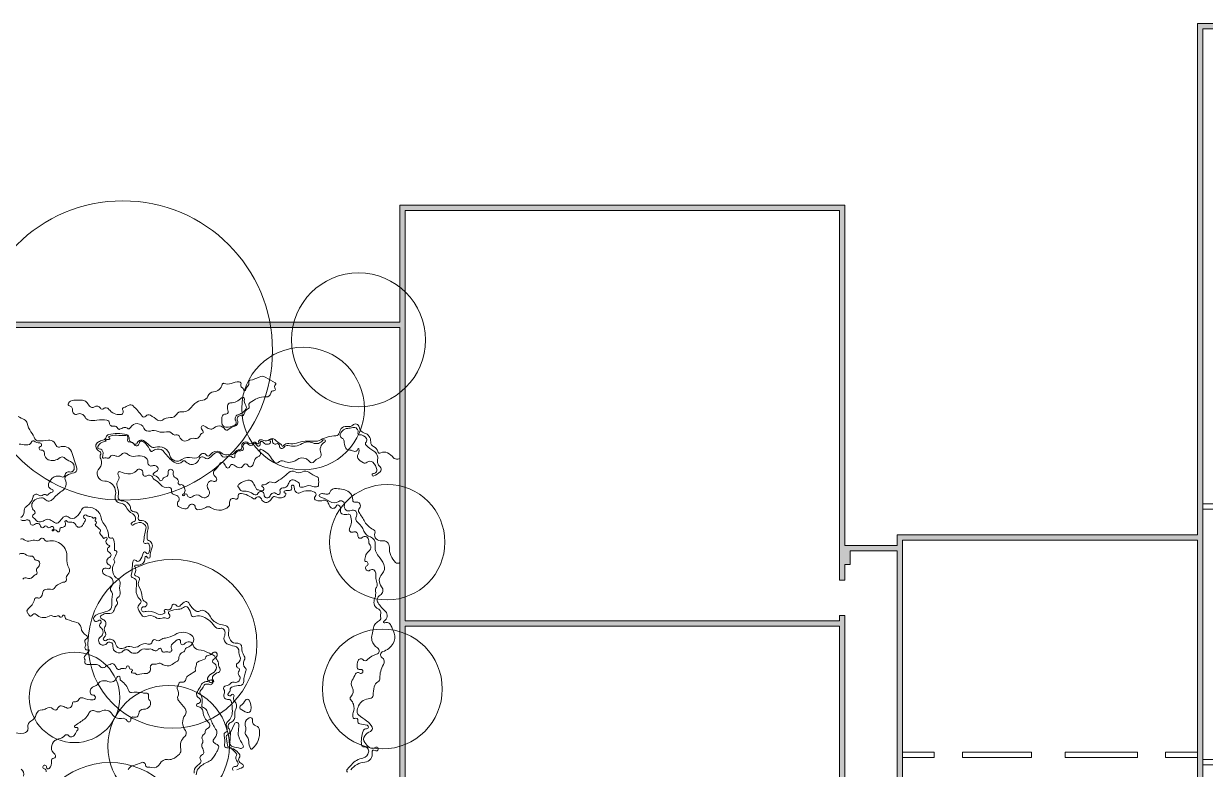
# Model space of a CAD drawing. Header units: millimetres. Extents: x -9917 to 681081, y -8103 to 293101.
# Drawn here: x 27869 to 80939, y 94510 to 127998 of the extents above; entities that cross this region are included whole.
import ezdxf

# ---------------------------------------------------------------- set-up
doc = ezdxf.new("R2010")
doc.units = ezdxf.units.MM
for name, color, linetype in [('archi', 7, 'Continuous'), ('rock', 30, 'Continuous'), ('water', 130, 'Continuous')]:
    doc.layers.add(name, color=color, linetype=linetype)
for name, color, linetype, lineweight in [('archiw', 255, 'Continuous', 0), ('plant', 90, 'Continuous', 0), ('road', 50, 'Continuous', 0)]:
    doc.layers.add(name, color=color, linetype=linetype, lineweight=lineweight)

msp = doc.modelspace()

# ---------------------------------------------------------------- hatches: boundary and pattern name
at = {"layer": 'archiw', "lineweight": 15}
h = msp.add_hatch(color=0, dxfattribs=at)
h.dxf.hatch_style = 1
h.paths.add_polyline_path([(2034, 4766), (1795, 4746), (1880, 3699), (2119, 3718)])
h.paths.add_polyline_path([(2314, 19669), (2074, 19659), (2099, 19109), (2339, 19120)])
h.paths.add_polyline_path([(2266, 20755), (2026, 20745), (2049, 20218), (2289, 20229)])
h.paths.add_polyline_path([(1622, 28506), (1862, 28519), (1811, 29413), (1571, 29399)])
h.paths.add_polyline_path([(1682, 31687), (1443, 31674), (1488, 30867), (1728, 30880)])
h.paths.add_polyline_path([(104122, 127758), (104122, 94953), (102619, 94953), (102619, 94713), (104122, 94713), (104122, 90938), (104362, 90938), (104362, 127758), (104362, 127998), (80583, 127998), (80583, 127758), (80583, 105038), (67095, 105038), (67095, 104566), (64754, 104566), (64754, 119844), (44763, 119844), (44763, 114596), (9495, 114596), (8212, 113274), (5853, 97610), (4160, 93590), (4160, 70024), (959, 66096), (-5863, 66096), (-5863, 42865), (-1639, 42865), (-1639, 37416), (1260, 37416), (1369, 33120), (-2714, 32981), (-1845, 16710), (895, 16710), (1635, 6752), (-2365, 6307), (-1927, -843), (42951, -2155), (43743, -1431), (45440, -1479), (47942, -1548), (47948, -1309), (45686, -1245), (45760, 1407), (45767, 1647), (45812, 3256), (47789, 3201), (47795, 3441), (46586, 3475), (46612, 4388), (46372, 4395), (46346, 3481), (45578, 3503), (45446, -1239), (43653, -1189), (42861, -1912), (2478, -732), (2383, 447), (2143, 428), (2236, -725), (-1701, -610), (-1874, 2219), (808, 2467), (785, 2706), (-1889, 2458), (-2112, 6094), (1653, 6513), (1737, 5466), (1976, 5485), (1891, 6539), (1136, 16710), (2447, 16710), (2428, 17120), (2188, 17110), (2196, 16950), (1118, 16950), (-1617, 16950), (-1834, 20997), (-59, 21057), (161, 17965), (2146, 18053), (2157, 17820), (2396, 17831), (2367, 18495), (2127, 18484), (2135, 18293), (384, 18215), (164, 21305), (-1846, 21237), (-1923, 22670), (1930, 22876), (1943, 22593), (2183, 22604), (2159, 23128), (-1936, 22910), (-2072, 25457), (2021, 25693), (1921, 27463), (1682, 27449), (1768, 25919), (-2084, 25697), (-2461, 32750), (1375, 32880), (1391, 32595), (1630, 32609), (1615, 32888), (1494, 37656), (-1399, 37656), (-1399, 43105), (-5623, 43105), (-5623, 65856), (1073, 65856), (4400, 69938), (4400, 93542), (6086, 97545), (8438, 113162), (9596, 114356), (44763, 114356), (44763, 90288), (43135, 90288), (43135, 90048), (43135, 89171), (43375, 89171), (43375, 90048), (44763, 90048), (44763, 87164), (45003, 87164), (45003, 100934), (64514, 100934), (64514, 87213), (64754, 87213), (64754, 87916), (65867, 87916), (65867, 88156), (64754, 88156), (64754, 101414), (64514, 101414), (64514, 101174), (45003, 101174), (45003, 114356), (45003, 119604), (64514, 119604), (64514, 104326), (64514, 103006), (64754, 103006), (64754, 103712), (64994, 103712), (64994, 104326), (67095, 104326), (67095, 87914), (67575, 87914), (67575, 88154), (67335, 88154), (67335, 104798), (80583, 104798), (80583, 90938), (80823, 90938), (80823, 127758)])
h = msp.add_hatch(color=0, dxfattribs=at)
h.dxf.hatch_style = 1
h.paths.add_polyline_path([(104122, 127758), (104122, 94713), (104122, 90938), (104362, 90938), (104362, 127758), (104362, 127998), (80583, 127998), (80583, 127758), (80583, 90938), (80823, 90938), (80823, 94713), (80823, 127758)])

# ---------------------------------------------------------------- linework, layer by layer
at = {"layer": 'archi', "lineweight": 15}
for points in [[(104362, 127998), (80583, 127998), (80583, 127758), (80583, 105038), (67095, 105038), (67095, 104566), (64754, 104566), (64754, 119844), (44763, 119844), (44763, 114596), (9495, 114596), (8212, 113274), (5853, 97610), (4160, 93590), (4160, 70024), (959, 66096), (-5863, 66096), (-5863, 42865)], [(82472, 106434), (80823, 106434), (80823, 127758), (104122, 127758)], [(64754, 88156), (64754, 101414), (64514, 101414), (64514, 101174), (45003, 101174), (45003, 114356), (45003, 119604), (64514, 119604), (64514, 104326), (64514, 103006), (64754, 103006), (64754, 103712), (64994, 103712), (64994, 104326), (67095, 104326), (67095, 87914)], [(-5623, 43105), (-5623, 65856), (1073, 65856), (4400, 69938), (4400, 93542), (6086, 97545), (8438, 113162), (9596, 114356), (44763, 114356)], [(44763, 114356), (44763, 90288)], [(82327, 94953), (80823, 94953), (80823, 106194), (82472, 106194)], [(67335, 88154), (67335, 95049), (68761, 95049), (68761, 95289), (67335, 95289), (67335, 104326), (67335, 104798), (80583, 104798), (80583, 95289), (79149, 95289), (79149, 95049), (80583, 95049), (80583, 90938)], [(45003, 91989), (45003, 100934), (64514, 100934), (64514, 91989)], [(77885, 95289), (74646, 95289), (74646, 95049), (77885, 95049), (77885, 95289)], [(80823, 90938), (80823, 94713), (82327, 94713)]]:
    msp.add_lwpolyline(points, dxfattribs=at)
msp.add_lwpolyline([(70028, 95049), (70028, 95289), (73124, 95289), (73124, 95049)], close=True, dxfattribs=at)
at = {"layer": 'archiw', "lineweight": 15}
for p, q in [((80823, 106434), (80823, 106194)), ((67335, 95289), (67335, 95049)), ((80583, 95289), (80583, 95049)), ((80823, 94953), (80823, 94713))]:
    msp.add_line(p, q, dxfattribs=at)
at = {"layer": 'plant', "lineweight": 15}
for centre, radius in [((32324, 113321), 6721), ((42911, 113794), 3009), ((40418, 110712), 2754), ((44197, 104713), 2591), ((34550, 100147), 3792), ((43979, 98119), 2691), ((30152, 97742), 2032), ((34379, 95553), 2729), ((31747, 91310), 3506)]:
    msp.add_circle(centre, radius, dxfattribs=at)
at = {"layer": 'road', "lineweight": 15}
for points in [[(30118, 111090, 0.246507), (29878, 110953, 0.532688), (29930, 110832, -0.416282), (30067, 110632, 0.602799), (30278, 110463, -0.418899), (30631, 110321, 0.270429), (30805, 110189, 0.059956), (31163, 110189, -0.059956), (31606, 110189, -0.368955), (31727, 110058, 0.479996), (31911, 109921, -0.394617), (32106, 109815, 0.436398), (32176, 109784, -0.021147), (32371, 109857, -0.255134), (32530, 109827, 0.477524), (32672, 109857, -0.63441), (33264, 109837, 0.386116), (33561, 109701, -0.176749), (33909, 109688, 0.165297), (34281, 109664, -0.30012), (34553, 109575, 0.315758), (34709, 109528, -0.423748), (34875, 109442, 0.532876), (35290, 109313, -0.233634), (35560, 109373, 0.363732), (35776, 109480, -0.180356), (35903, 109609, 0.503011), (35923, 109709, -0.03929), (35856, 109796, -0.852582), (35999, 109926, 0.076939), (36219, 109799, 0.299365), (36419, 109843, -0.288808), (36742, 109919, -0.1685), (36903, 109793, 0.446901), (37056, 109769, -0.106044), (37349, 109919, 0.462553), (37472, 110179, -0.617208), (37645, 110392, 0.427123), (37778, 110481, -0.250117), (37944, 110693, 0.407291), (37994, 110818, -0.348846), (38040, 110980, -0.045235), (38363, 111169, -0.132817), (38756, 111239, 0.391863), (38972, 111406, -0.39395), (39112, 111513, 0.617859), (39166, 111600, -0.322004), (39180, 111793, 0.492535), (39163, 111871, -0.042443), (38753, 112107, 0.28054), (38441, 112126, -0.074393), (38042, 111986, 0.428184), (37980, 111891, -0.27031), (37923, 111700, 0.139347), (37830, 111545, -0.764129), (37755, 111545, 0.192848), (37670, 111658, -0.378649), (37626, 111800, 0.537118), (37556, 111910, 0.097607), (37189, 111845, -0.18714), (36865, 111845, 0.46411), (36790, 111804, -0.336047), (36401, 111463, 0.303021), (36142, 111262, -0.305444), (35921, 111092, 0.174174), (35565, 110939, 0.032802), (35362, 110723, -0.260856), (34951, 110562, 0.302352), (34746, 110463, -0.274853), (34458, 110305, 0.168212), (34101, 110196, -0.326327), (33888, 110196, 0.019175), (33562, 110415, 0.392633), (33352, 110374, -0.509467), (33191, 110374, 0.04752), (32783, 110836, 0.337601), (32580, 110857, -0.06374), (32373, 110764, 0.49688), (32325, 110633, -0.567929), (32228, 110440, -0.253886), (31701, 110677, 0.428753), (31452, 110705, -0.466292), (31315, 110729, 0.435038), (31047, 110790, -0.396751), (30832, 110825, 0.01882), (30680, 111008, 0.194972), (30517, 111088, 0.032462), (30118, 111090, -56.585339)], [(27736, 104843, -0.299831), (27899, 104824, 0.263693), (28172, 104774, -0.150628), (28429, 104783, 0.305338), (28597, 104840, -0.542725), (28812, 104825, 0.334817), (28966, 104756, -0.508415), (29811, 104021, 0.145235), (29910, 103535, -0.356184), (29857, 103261, 0.29552), (29793, 103056, -0.455159), (29706, 102924, 0.216015), (29247, 102637, -0.280404), (29144, 102589, 0.054404), (28845, 102589, 0.366935), (28729, 102465, -0.18358), (28625, 102232, -0.304923), (28512, 102210, 0.447317), (28356, 102135, -0.161189), (28071, 101721, 0.416244), (28045, 101531, -0.011584), (28129, 101418, 0.58676), (28250, 101430, -0.524322), (28425, 101464, 0.337168), (29009, 101394, -0.271374), (29188, 101394, 0.28192), (29354, 101397, -0.391688), (29481, 101374, 0.621533), (29618, 101400, -0.946856), (29727, 101376, 0.381736), (29818, 101235, -0.008461), (30256, 101104, -0.290659), (30447, 100876, 0.239473), (30692, 100519, -0.594138), (30692, 100378, 0.419557), (30638, 100187, -0.264314), (30638, 100025, 0.600254), (30740, 99864, 0.066014), (30780, 99872, -0.794072), (30809, 99826, 0.050086), (30610, 99578, 0.295691), (30610, 99477, -0.226767), (30625, 99366, 0.5091), (30726, 99225, 0.002087), (31074, 99225, -0.204637), (31310, 99126, 0.424698), (31552, 99126, -0.1472), (31688, 99202, 0.067023), (31807, 99246, -0.382771), (31956, 99209, -0.039074), (32042, 99058, 0.455026), (32202, 99012, -0.236971), (32390, 99033, 0.506412), (32488, 99098, -0.950716), (32613, 99098, 0.410284), (32713, 99006, -0.830736), (32732, 98922, 0.6587), (32732, 98847, 0.132504), (32863, 98829, -0.334486), (32903, 98806, 0.368832), (32991, 98761, -0.051952), (33379, 98816, 0.477664), (33562, 99059, -0.518924), (33715, 99238, 0.123873), (33919, 99269, -0.270302), (34063, 99250, 0.206601), (34407, 99161, 0.142647), (34546, 99226, -0.089767), (34748, 99349, 0.302614), (34837, 99473, -0.154385), (34916, 99698, -0.171219), (35018, 99766, 0.339867), (35120, 99895, -0.348036), (35183, 99973, 0.269684), (35500, 100266, 0.313831), (35415, 100532, 0.318252), (34659, 100559, -0.120316), (34237, 100409, 0.143146), (34019, 100321, -0.348119), (33794, 100321, 0.59008), (33648, 100259, -0.482672), (33454, 100137, 0.26226), (33072, 100069, -0.263348), (32725, 100008, 0.228163), (32412, 99974, -0.520493), (31997, 100150, 0.554309), (31577, 100304, -1.026781), (31481, 100434, 0.423373), (31522, 100687, -0.33145), (31522, 100915, 0.486003), (31433, 101243, -0.064366), (31334, 101301, -0.490684), (31334, 101407, -0.111065), (31546, 101506, -0.108429), (31676, 101506, 0.330496), (31911, 101612, 0.063068), (31983, 101790, -0.166639), (32044, 101882, 0.417805), (32065, 102043, -0.45535), (32099, 102221, 0.337605), (32201, 102467, -0.129541), (32201, 102841, 0.342396), (32108, 103060, -0.436009), (31938, 103757, 0.299906), (31938, 103895, -0.267147), (31933, 103973, 0.016951), (32052, 104234, 0.498057), (31993, 104335, -0.418857), (31945, 104397, 0.112458), (31903, 104854, 0.436197), (31812, 104895, -0.524173), (31684, 104979, 0.171256), (31466, 105541, -0.145045), (31350, 105802, 0.254467), (31049, 106214, 0.123675), (30657, 106291, 0.283726), (30468, 106161, -0.111262), (30234, 105845, -0.372478), (29864, 105845, 0.407895), (29651, 105832, 0.010794), (29472, 105626, -0.38639), (29252, 105594, 0.017019), (29063, 105713, 0.270078), (28847, 105713, -0.075164), (28626, 105626, -0.346058), (28396, 105734, 0.195148), (28316, 105804, -0.711301), (28316, 105948, 0.598891), (28344, 106128, -0.422655), (28295, 106532, -0.238183), (28673, 106704, -0.194495), (28842, 106627, 0.452569), (29177, 106640, -0.081902), (29590, 107007, 0.382198), (29739, 107528, -0.424287), (29806, 107711, -0.035458), (30138, 107831, 0.417913), (30254, 108043, 0.012449), (30013, 108787, 0.232162), (29811, 108984, 0.161356), (29479, 108984, -0.390466), (29331, 109052, 0.090732), (29235, 109196, 0.234585), (28980, 109288, -0.030185), (28524, 109264, -0.286824), (28379, 109355, 0.041628), (28199, 109663, -0.103438), (28031, 110052, 0.238651), (27896, 110222, -0.007694), (27623, 110353, 0.268635)], [(37277, 94454, -0.645674), (37369, 94639, 0.671046), (37467, 94852, -0.32315), (37430, 95140, 0.265169), (37428, 95213, 0.24412), (36995, 95479, -0.448799), (36887, 95620, 0.111218), (36874, 96033, -0.367541), (36944, 96178, 0.324185), (37010, 96291, 0.041869), (36977, 96469, -0.286277), (37033, 96656, 0.214398), (37244, 97119, 0.058812), (37193, 97573, 0.405991), (37075, 97648, -0.613848), (36875, 97901, 0.248569), (36864, 98090, -0.557866), (36954, 98267, 0.195314), (37181, 98381, -0.290708), (37318, 98422, 0.408362), (37586, 98567, 0.280639), (37548, 98715, -0.419923), (37548, 98933, 0.584186), (37515, 99055, -0.677174), (37485, 99285, 0.396067), (37581, 99586, -0.125487), (37539, 99795, 0.382235), (37342, 100040, -0.077275), (37002, 100151, -0.379715), (36882, 100457, 0.121136), (36909, 100699, 0.446385), (36699, 100843, -0.315515), (36438, 100945, 0.172428), (35836, 101395, 0.198119), (35538, 101368, -0.521664), (35394, 101443, 0.132866), (35261, 101765, 0.433857), (35042, 101786, -0.171161), (34822, 101697, 0.07127), (34426, 101621, 0.593563), (34402, 101479, -0.591237), (34372, 101298, -0.170436), (34266, 101298, 0.170436), (34084, 101298, -0.245108), (33786, 101341, 0.2759), (33361, 101377, -0.37663), (33173, 101429, -0.047453), (33015, 101726, -0.363459), (33079, 101929, 0.492712), (33097, 102142, -0.227861), (32924, 102572, 0.00326), (32943, 102893, 0.362), (32782, 103109, -0.410132), (32704, 103234, 0.054992), (32752, 103664, -0.087723), (32788, 103868, -0.58412), (32916, 103889, 0.479795), (33082, 103889, 0.124791), (33230, 104213, -0.72955), (33375, 104232, 0.633818), (33494, 104232, 0.202228), (33509, 104597, 0.442592), (33356, 104659, -0.589165), (33259, 104726, -0.035274), (33363, 105312, 0.259386), (33314, 105496, 0.304033), (32958, 105573, 0.042619), (32774, 105481, -0.787058), (32704, 105552, -0.204287), (32832, 105644, 0.304638), (32897, 105711, 0.312778), (32772, 105979, -0.14004), (32453, 106313, 0.262143), (32217, 106465, -0.463895), (31987, 106773, 0.113974), (31987, 107071, 0.34743), (31510, 107453, -0.670177), (31273, 108042, 0.338914), (31332, 108452, -0.260593), (31332, 108665, 0.449455), (31293, 108779, -0.279255), (31115, 109020, -0.311746), (31225, 109213, -0.044402), (31433, 109293, 0.260701), (31578, 109437, -0.260701), (31682, 109541, -0.138371), (32492, 109541, -0.38747), (32607, 109358, 0.359504), (32681, 109223, -0.09126), (32825, 109134, 0.524602), (32975, 109169, -0.507784), (33298, 109253, -0.007736), (33581, 109015, 0.267332), (33785, 108975, -0.445014), (34440, 108611, 0.547681), (34980, 108418, -0.252302), (35443, 108495, 0.343141), (35804, 108619, -0.541735), (36081, 108619, 0.541735), (36233, 108619, -0.10433), (36354, 108740, -0.348633), (36782, 108700, 0.251471), (36999, 108640, -0.110831), (37140, 108640, 0.326716), (37337, 108725, -0.271535), (37579, 108861, 0.511212), (37669, 108982, -0.741626), (37952, 109174, 0.360659), (38181, 109176, -0.480121), (38338, 109146, 0.935574), (38429, 109186, -0.530675), (38520, 109313, -0.111809), (38640, 109282, 0.320674), (38909, 109322, -0.403209), (39147, 109322, 0.062345), (39423, 109116, -0.249848), (39447, 109078, 0.684107), (39544, 109048, -0.279796), (39782, 109137, 0.127415), (40122, 109159, -0.105797), (40915, 109245, 0.152249), (41215, 109306, -0.115006), (41886, 109493, 0.359417), (42049, 109640, -0.434334), (42433, 109905, 0.263532), (42648, 109971, -0.619904), (42934, 109885, 0.287235), (43174, 109614, -0.348535), (43456, 109215, 0.321272), (43588, 109006, -0.249922), (43772, 108786, 0.500965), (43916, 108720, -0.252382), (44212, 108720, -0.097376), (44473, 108505, 0.168819), (44565, 108449, 0.157829), (44771, 108470, 3.636825)], [(27830, 103058, -0.356821), (28028, 103095, 0.353069), (28264, 103138, -0.098244), (28431, 103268, 0.442751), (28463, 103382, -0.395627), (28500, 103572, 0.239428), (28593, 103752, 0.412341), (28450, 103898, -0.349203), (28349, 103980, 0.356485), (28217, 104085, -0.153486), (27939, 104168, 0.306767), (27665, 104168, -0.140777)], [(35623, 94271, -0.187659), (35709, 94531, -0.132349), (36155, 94847, 0.141952), (36341, 94984, 0.040485), (36548, 95306, 0.02833), (36627, 95477, 0.337206), (36594, 95596, 0.051119), (36453, 95681, -0.489131), (36412, 95869, 0.108462), (36547, 96132, 0.212709), (36525, 96270, -0.041283), (36291, 96703, -0.000894), (36096, 97150, 0.230558), (35941, 97283, -0.405075), (35866, 97407, 0.112358), (35866, 97752, 0.092236), (35803, 97898, -0.370623), (35822, 98062, 0.115583), (35959, 98262, -0.302649), (36073, 98343, -0.098116), (36221, 98318, 0.380656), (36338, 98363, -0.078776), (36385, 98427, 0.4193), (36385, 98521, -0.383655), (36374, 98703, -0.155938), (36615, 98865, 0.536822), (36677, 99062, -0.173177), (36621, 99222, 0.184917), (36539, 99438, -0.365387), (36536, 99573, 0.379569), (36527, 99744, 0.380528), (36378, 99755, 7.802189)], [(36378, 99755, -0.141124), (36096, 99602, 0.391857), (36033, 99511, -0.370965), (35997, 99456, 0.04582), (35682, 99330, 0.246817), (35635, 99264, -0.061831), (35584, 99067, 0.191305), (35584, 98969, -0.375573), (35563, 98909, 0.032376), (35235, 98695, 0.201441), (35156, 98561, -0.470623), (34946, 98431, 0.393349), (34860, 98391, -0.024893), (34780, 98226, 0.252397), (34780, 98099, -0.225006), (34797, 97777, 0.289247), (34827, 97605, -0.027923), (35119, 97244, -0.32241), (35119, 96951, 0.332969), (35132, 96253, -0.398164), (35107, 95991, 0.278974), (34924, 95418, -0.249119), (34867, 95199, -0.107828), (34550, 94976, -0.138237), (34323, 94948, 0.330393), (33994, 94773, -0.355901), (33609, 94591, 0.084562), (33464, 94602, -0.416967), (33342, 94703, 0.543797), (33141, 94810, -0.076045), (32813, 94688, 0.218912), (32558, 94500, 0.383959)], [(28886, 94404, 0.441313), (28802, 94533, -2.320261), (28897, 94605, 0.708819), (29018, 94548, 0.243882), (29119, 94873, -0.435312), (29220, 95007, 0.677283), (29270, 95186, -0.237704), (29119, 95500, -0.229503), (29271, 95801, -0.122091), (29442, 95875, 0.17403), (29713, 96026, -0.45527), (29886, 96026, 0.554773), (30167, 96071, -0.082377), (30301, 96284, 0.803572), (30228, 96385, -0.92061), (30177, 96480, 0.012158), (30599, 96767, 0.147598), (30792, 97018, -0.461585), (31091, 97125, 0.266502), (31356, 97125, -0.416843), (31846, 96990, 0.327792), (32268, 96799, -0.323702), (32521, 96686, 0.857941), (32679, 96748, -0.597307), (32809, 96861, 0.499385), (33040, 97007, -0.39136), (33259, 97210, 0.236448), (33530, 97345, 0.333091), (33530, 97598, -0.21398), (33479, 97823, 0.537179), (33366, 97936, -0.115677), (33222, 97940, 0.106078), (32709, 97965, -0.371634), (32592, 98037, 0.16973), (32257, 98481, -0.289979), (32200, 98608, 0.932386), (32055, 98640, -0.457335), (31658, 98459, 0.343031), (31204, 98353, -0.148393), (31016, 98226, 0.489296), (30889, 97886, 0.295265), (30976, 97844, -1.048944), (30993, 97638, -0.104497), (30531, 97719, 0.392799), (30350, 97650, -0.330246), (30138, 97541, 0.486977), (30057, 97466, -0.591882), (29774, 97281, 0.075438), (29560, 97356, 0.377809), (29410, 97266, -0.56833), (29192, 97216, 0.377775), (28882, 97243, -0.170803), (28695, 97185, 0.360522), (28437, 96988, -0.222374), (28194, 96677, 0.342177), (28064, 96404, -0.441932), (27873, 96134, -0.116576), (27347, 96191, 0.321439)], [(27763, 94526, -0.282341), (27862, 94201, 0.188612)]]:
    msp.add_lwpolyline(points, format="xyb", dxfattribs=at)
at = {"layer": 'rock', "lineweight": 15}
for points in [[(36777, 110330), (36771, 110071, 0.41395), (36954, 109879, 0.106656), (37321, 109950, 0.459676), (37392, 110173, -0.487209), (37485, 110426, 0.057043), (37671, 110511, 0.114926), (37852, 110686, 0.294484), (37852, 110846, -0.167296), (37781, 111133, 0.70389), (37655, 111192, -0.18502), (37157, 110966, 0.379023), (37021, 110830, 0.084186), (37048, 110577, -0.542391), (36953, 110468, 0.426099), (36777, 110330, 0.930761)], [(42079, 109490, -0.368738), (42424, 109820, 0.057659), (42646, 109859, -0.606726), (42882, 109615, 0.528025), (42943, 109535, -0.271798), (43262, 109368, -0.344971), (43245, 109210, 0.40483), (43245, 109071, 0.072425), (43598, 108800, -0.175282), (43748, 108625, -0.078105), (43770, 108523, -0.068032), (43762, 108431, 0.109967), (43762, 108292, 0.130847), (43838, 108145, -0.042232), (43909, 108052, -0.370262), (43885, 107877, -0.062295), (43603, 107685, -1.272193), (43577, 107797, 0.463895), (43729, 107975, 0.165027), (43554, 108301, 0.395204), (43291, 108301, -0.305002), (43125, 108274, -0.143863), (42880, 108489, -0.291804), (42880, 108636, 0.190801), (42929, 108890, 0.829124), (42875, 108890, -0.490122), (42692, 108797, 0.090385), (42455, 108859, -0.30962), (42317, 108971, -0.051854), (42263, 109252, 0.257258), (42183, 109373, -0.20534), (42080, 109498, -1.933125)], [(31503, 109237, 0.248798), (31202, 109009, 0.529504), (31266, 108903, -0.374269), (31435, 108738, -0.107813), (31410, 108547, 0.63618), (31473, 108484, -0.175857), (31617, 108484, 0.39959), (31753, 108543, -0.413038), (31918, 108611, 0.045852), (32054, 108568, 0.29016), (32249, 108640, -0.441724), (32541, 108666, 0.24962), (32897, 108573, -0.154994), (33295, 108543, -0.329215), (33452, 108289, 0.571243), (33655, 108145, -0.444693), (33905, 108035, -0.364954), (33854, 107908, 0.062156), (33710, 107806, 0.6169), (33740, 107701, -0.25843), (33977, 107502, 0.686846), (34087, 107502, -0.246561), (34261, 107654, 0.436138), (34359, 107828, -1.371818), (34587, 107828, 0.412328), (34706, 107595, -0.401855), (34812, 107396, 0.613649), (34922, 107294, -0.368966), (35049, 107248, -0.040002), (35100, 107137, -0.178209), (35100, 106943, -0.219966), (35032, 106875, 1.718668), (35087, 106828, -0.830179), (35214, 106828, 0.592643), (35435, 106756, -0.385721), (35825, 106763, 0.505982), (36192, 106845, 0.26556), (36168, 107075, -0.321896), (36168, 107401, -0.377941), (36375, 107449, 0.992991), (36484, 107646, -0.493768), (36443, 107931, 0.062349), (36681, 108243, -0.378134), (36803, 108284, -0.23958), (36946, 108114, 0.79395), (37129, 108114, -0.566793), (37319, 108175, 0.10117), (37510, 108067, 0.377446), (37747, 108169, -0.631461), (37931, 108169, 0.631461), (38155, 108169, 0.034892), (38230, 108359, -0.217508), (38413, 108562, 0.47263), (38481, 108800, -0.759909), (38549, 108881, -0.154241), (39004, 108474, 0.063406), (39147, 108291, 0.419064), (39300, 108292, -0.31675), (39564, 108344, 0.281874), (40132, 108416, -0.308415), (40568, 108450, -0.106875), (40702, 108329, 0.511737), (40914, 108329, -0.158085), (41120, 108480, 0.4443), (41222, 108712, -0.391686), (41387, 109198, 1.251777), (41308, 109288, -0.354051), (40861, 109168, 0.245075), (40384, 109138, -0.208974), (39735, 109052, 0.360069), (39568, 108979, -0.813925), (39361, 109034, 0.565085), (39224, 109129, -0.617878), (39044, 109275, 1.708202), (38945, 109245, -0.426805), (38945, 109163, -0.477387), (38626, 109204, 0.900682), (38486, 109137, -1.05666), (38328, 109089, 0.659689), (38171, 109116, -0.512089), (37968, 109106, 0.903521), (37735, 108957, -0.622155), (37631, 108817, 0.494454), (37355, 108568, -0.666657), (37254, 108516, 0.307353), (36960, 108546, -0.453733), (36744, 108627, 0.525045), (36445, 108701, 0.00579), (36215, 108493, -0.391688), (36009, 108493, 0.209806), (35868, 108541, 0.313292), (35746, 108441, -0.435566), (35319, 108222, -0.113406), (35135, 108341, 0.422692), (35010, 108341, -0.374217), (34623, 108309, -0.080802), (34182, 108758, 0.289138), (33867, 108888, 0.118945), (33647, 108793, -0.469096), (33566, 108812, 0.064674), (33353, 109130, 0.130348), (33178, 109248, 0.50161), (33068, 109174, -0.239006), (33002, 109056, -0.404292), (32855, 109083, 0.236198), (32600, 109217, -0.491272), (32531, 109311, 0.086109), (32544, 109433, 0.410612), (32459, 109508, -0.035436), (32043, 109514, 0.127201), (31717, 109460, 0.649375), (31717, 109395, -0.997412), (31684, 109321, 0.274782), (31559, 109306, 0.567114), (31565, 109261, -0.890184), (31558, 109241, 0.120069), (31503, 109237, 4.177399)], [(27740, 105818, 0.313997), (27886, 106072, -0.258137), (27994, 106315, 0.052916), (28167, 106477, 0.137422), (28291, 106742, -0.570135), (28529, 106834, 0.346935), (28751, 106834, -0.346935), (28875, 106834, 0.429599), (28968, 106847, -0.209107), (29147, 106956, 0.852942), (29151, 107078, -0.498746), (29005, 107373, -0.029806), (29085, 107510, -0.271378), (29439, 107683, -0.095493), (29581, 107645, 0.514864), (29728, 107724, -0.444364), (29932, 107867, 0.421947), (30143, 108003, 0.343822), (29980, 108328, -0.053174), (29687, 108509, 0.341539), (29517, 108509, -0.113531), (29251, 108386, -0.160352), (28978, 108417, -0.312224), (28804, 108710, 0.477341), (28654, 108850, -0.929297), (28620, 109006, 0.848956), (28599, 109170, -0.140495), (28330, 109258, 0.489328), (28238, 109229, -0.364407), (27978, 109078, 0.033122), (27663, 109112, -0.556824)], [(37512, 107183), (37599, 107063, 0.267303), (37733, 107003, -0.200708), (38213, 106856, 0.511749), (38393, 106903, -0.855575), (38667, 106842, 0.893346), (38934, 106796, -0.562449), (39234, 106876, 0.818421), (39388, 106983, -0.567776), (39508, 107149, 0.306942), (39735, 107276, 0.000974), (39815, 107436, -0.448218), (40035, 107496, 0.047257), (40175, 107423, -0.370809), (40259, 107260, 0.499577), (40328, 107176, 0.092683), (40509, 107219, -0.210408), (40860, 107219, 0.210408), (41076, 107219, 0.288358), (41117, 107279, 0.016532), (41117, 107554, 0.31221), (41047, 107649, -0.087358), (40676, 107852, 0.308834), (40400, 107873, -0.267288), (40064, 107873, 0.326777), (39781, 107842, -0.048519), (39175, 107387, -0.280565), (39066, 107387, 0.359724), (38806, 107350, -0.278034), (38622, 107294, 0.972453), (38596, 107202, -0.610781), (38625, 107032, -0.25003), (38534, 107018, 0.019668), (38370, 107068, -0.218727), (38309, 107118, 0.01102), (38178, 107376, 0.323811), (37933, 107494, 0.108945), (37578, 107347, 0.147623), (37489, 107233, 0.433635), (37512, 107183, 0.099265)], [(42567, 94488, -0.221321), (43193, 94836, 0.462399), (43518, 95279, -0.722675), (43650, 95361, 2.145287), (43650, 95494, -0.364128), (43395, 95494, -0.050824), (43186, 95710, -0.347709), (43186, 96021, -0.12793), (43446, 96218, 0.431924), (43516, 96402, 0.124069), (43281, 96681, -0.006621), (42913, 96954, -0.249971), (42843, 97107, -0.101559), (42913, 97367, -0.276773), (43422, 97690, 0.407034), (43561, 97834, -0.067485), (43613, 98220, -0.190119), (43780, 98443, 0.265663), (43867, 98603, -0.141465), (44031, 99213, 0.394376), (43962, 99539, -0.62159), (44002, 99799, 0.180911), (44462, 100158, 0.229343), (44508, 100626, 0.01406), (44367, 100978, 0.414378), (44091, 101087, -0.977013), (44053, 101170, 0.526183), (44117, 101606, -0.054798), (43790, 101984, -0.446613), (43874, 102329, 0.479993), (43944, 102714, -0.392361), (43964, 103285, 0.303428), (44046, 103706, 0.08023), (43810, 104085, -0.218563), (43656, 104609, 0.371369), (43440, 104947, -0.231743), (43153, 105214, 0.132474), (42876, 105593, -0.361335), (42816, 105885, 0.730767), (42574, 106134, -0.630543), (42276, 106368, 0.682897), (42018, 106542, -0.313195), (41618, 106542, 0.087081), (41183, 106743, -0.613086), (41159, 106856, -0.212232), (41291, 106892, 0.021941), (41497, 106869, 0.334114), (41622, 106950, -0.359696), (41921, 107126, -0.000749), (42222, 107078, -0.125964), (42484, 106963, -0.241329), (42650, 106606, 0.518675), (42780, 106507, -0.767678), (42949, 106242, 0.346713), (42934, 106047, -0.018868), (43193, 105628, 0.159234), (43567, 105287, -0.377778), (43645, 105115, 0.571937), (43957, 104774, -0.493135), (44294, 104486, 0.224087), (44574, 103804, 0.388303), (44763, 103804), (44763, 93526)], [(35532, 94334, -0.280285), (35658, 94664, 0.04527), (35811, 94806, 0.382679), (35811, 94960, -0.382679), (35811, 95103, -0.093932), (35901, 95171, 0.321868), (35960, 95282, 0.083827), (35891, 95499, -0.24181), (35891, 95668, 0.24181), (35891, 95880, -0.388405), (35938, 96054, 0.243047), (36028, 96208, -0.293345), (36124, 96340, 0.566863), (36169, 96614, -0.202781), (35931, 97086, 0.369294), (35686, 97335, -0.915399), (35686, 97463, 0.742199), (35739, 97718, -0.4436), (35670, 98005, 0.033311), (35830, 98276, -0.177121), (36011, 98446, -0.286666), (36250, 98409, 2.185564), (36250, 98510, -0.799393), (36128, 98600, -0.182043), (36356, 98834, 0.27547), (36528, 99087, 0.320695), (36411, 99273, -0.67111), (36411, 99454, 0.67111), (36411, 99625, -0.031935), (36214, 99721, 0.102615), (35718, 99881, -0.311906), (35483, 100083, 0.639692), (35099, 100152, -0.82107), (34918, 100232, 0.710117), (34764, 100328, 0.012179), (34550, 100147, 0.345085), (34513, 99939, -0.645219), (34385, 99774, 0.117722), (34198, 99774, -0.47316), (34065, 99875, 0.744476), (33921, 99913, -0.448127), (33692, 99870, 0.220583), (33505, 99913, -0.105212), (33345, 99913, 0.268441), (33093, 99830, -0.4462), (32604, 99830, 0.4462), (32346, 99830, -0.73888), (31882, 100045, 0.76418), (31599, 100165, -1.160844), (31324, 100457, 0.523116), (31324, 100886, -0.523116), (31324, 101067, 1.10771), (31221, 101187, -0.858281), (31023, 101324, -0.213752), (31229, 101496, 0.005189), (31641, 101616, 0.342128), (31830, 101882, -0.020887), (31830, 102097, -0.025084), (31854, 102353, 0.228844), (31805, 102509, -0.398135), (31805, 102706, 0.575113), (31662, 103191, -0.111686), (31456, 103294, -0.953182), (31628, 103527, 1.11113), (31714, 103690, -0.677703), (31714, 104017, 0.677703), (31714, 104258, -0.677703), (31714, 104499, 0.677703), (31714, 104568, -0.086087), (31602, 104637, -0.451203), (31602, 104835, 1.190276), (31516, 104904, -0.592458), (31438, 104904, 0.075306), (31300, 105084, -0.423821), (31300, 105179, 0.423821), (31300, 105282, 0.027665), (31171, 105394, 0.012435), (31109, 105440, -0.521953), (31109, 105532, 0.521953), (31109, 105644, -0.479916), (31102, 105747, 1.04359), (31042, 105807, -0.439639), (30982, 105807, 0.242411), (30818, 105867, 16.255044), (30818, 105867, -0.142867), (30697, 105920, 1.107783), (30602, 105778, -0.428876), (30633, 105670, 0.00124), (30511, 105464, -0.62573), (30211, 105488, 0.387179), (29964, 105609, -0.314425), (29816, 105660, 0.946999), (29728, 105603, -0.572929), (29600, 105377, 0.4551), (29488, 105245, -0.850585), (29373, 105208, 0.537501), (29191, 105228, -1.307212), (29168, 105262, 1.292833), (29080, 105390, -0.455258), (28935, 105390, -0.05996), (28922, 105409, 0.608978), (28800, 105409, -0.701136), (28634, 105431, 0.586387), (28364, 105512, -0.684775), (28156, 105607, 0.570195), (28005, 105710, -0.223914), (27740, 105710, -0.634101)], [(37594, 97234, 0.096274), (37905, 97067, 0.449253), (38073, 97168, 0.183016), (37991, 97619, 0.565646), (37836, 97619, -0.093144), (37618, 97374, 0.392172), (37594, 97234, 0.508615)], [(37135, 95667), (37166, 96172), (37332, 96553, -0.84015), (37535, 96504, -0.008448), (37506, 96146, 0.114476), (37528, 95980, 0.064902), (37720, 95617, -0.691998), (37608, 95451, 0.005809), (37248, 95532, -0.344968), (37135, 95667, -0.046376), (37139, 95724, -0.046376)], [(38137, 95435, 0.236974), (38463, 96260, 0.302769), (38304, 96458, -0.375185), (38152, 96706, 0.592519), (38001, 96826, 0.258126), (37815, 96590, 0.123552), (37828, 96439, -0.166464), (37828, 96225, 0.271348), (37865, 96039, -0.177625), (37978, 95756, 0.106548), (38052, 95454, 0.480638), (38137, 95435, -0.270114)]]:
    msp.add_lwpolyline(points, format="xyb", dxfattribs=at)
at = {"layer": 'water', "lineweight": 15}
for points in [[(42409, 94389, -0.418862), (42408, 94526, 0.014836), (42591, 94721, -0.1636), (43108, 95019, 0.308517), (43364, 95281, 0.492281), (43145, 95521, -0.404591), (43044, 95603, -0.113577), (43113, 96232, -0.343052), (43269, 96333, 0.951645), (43290, 96488, -0.008298), (42964, 96555, -0.433169), (42885, 96689, 0.702363), (42738, 96796, -0.515715), (42668, 96822, -0.145666), (42675, 97062, 0.153519), (42680, 97431, 0.127221), (42559, 97630, -0.421643), (42559, 97761, 0.336759), (42624, 98195, -0.256019), (42624, 98513, 0.007799), (42772, 98794, -0.470042), (42963, 98837, 1.672781), (42989, 98996, -0.48407), (42850, 99085, -0.113677), (42890, 99394, -0.560259), (43107, 99437, 0.439212), (43315, 99437, -0.146514), (43721, 99679, 0.672854), (43761, 99964, -0.201588), (43514, 100291, -0.133813), (43519, 100569, 0.044597), (43579, 100873, -0.181193), (43673, 101061, -0.054949), (43847, 101191, 0.381491), (43902, 101360, -0.210944), (43902, 101469, 0.439175), (43793, 101718, -0.27672), (43609, 101937, -0.138153), (43639, 102196, 0.148327), (43669, 102510, -0.229587), (43714, 102684, 0.260626), (43744, 102840, -0.090501), (43679, 103314, 0.638565), (43419, 103449, -1.066014), (43284, 103649, 0.785964), (43224, 103848, -0.416045), (43191, 103879, -0.239222), (43401, 104345, 0.408249), (43428, 104579, -0.18333), (43367, 104779, 0.681512), (43074, 104917, -0.702251), (42876, 105018, 0.596497), (42668, 105166, -0.722969), (42508, 105329, 0.208671), (42545, 105914, 0.394664), (42440, 105968, -0.1408), (42200, 105968, -0.377203), (42099, 106126, 0.188988), (42049, 106350, 0.616574), (41904, 106331, -0.570828), (41651, 106280, -0.123927), (41553, 106467, 0.423915), (41338, 106593, -0.136074), (41004, 106593, -0.582675), (40963, 106757, 0.523871), (40931, 106959, 0.24784), (40306, 106937, -0.482239), (40052, 107038, -0.048598), (40016, 107216, 1.2117), (39897, 107180, -0.546354), (39816, 107038, 0.016344), (39608, 107020, 0.888334), (39608, 106917, -0.480949), (39646, 106856, -0.292995), (39450, 106704, -0.140611), (39184, 106755, 0.415514), (39033, 106705, -0.13058), (38882, 106535, -0.498092), (38545, 106653, 0.652977), (38281, 106681, -0.455849), (38191, 106663, 0.076586), (37856, 106848, 0.096369), (37585, 106892, 0.490388), (37501, 106778, -0.673886), (37347, 106655, 0.429407), (37143, 106593, 0.151781), (37113, 106411, -0.230318), (37085, 106325, -0.218922), (36633, 106149, -0.129399), (36261, 106271, 0.295001), (36049, 106271, -0.153122), (35689, 106171, -0.38586), (35577, 106280, 0.79994), (35295, 106325, -0.324559), (35115, 106211, -0.127838), (34851, 106298, -0.45658), (34816, 106546, 0.437823), (34790, 106777, 0.104547), (34613, 106857, -0.433149), (34510, 107031, 0.568268), (34375, 107176, -0.281537), (34014, 107301, 0.098112), (33760, 107510, -0.164641), (33671, 107606, 0.450743), (33402, 107688, -0.647609), (33222, 107812, 0.78027), (32949, 107936, -0.270829), (32551, 107781, -0.058212), (32221, 107874, 0.784063), (32117, 107731, -0.364302), (32117, 107482, 0.26889), (32072, 107223, -0.130062), (32114, 106773, 0.472862), (32292, 106568, -0.406586), (32673, 106219, 0.410923), (32835, 106074, -0.537218), (33016, 105824, 0.557369), (33126, 105684, -0.506507), (33457, 105322, 0.052672), (33415, 104868, 0.320108), (33473, 104790, -0.441448), (33629, 104440, 0.102683), (33551, 104064, -0.889639), (33405, 104047, 0.7909), (33325, 104047, 0.07498), (33315, 103927, 1.258853)], [(33315, 103927, -0.434609), (32915, 103684, 0.672113), (32861, 103614, -0.267173), (32861, 103308, 0.569142), (32931, 103183, -0.582852), (33049, 102964, 0.289356), (33049, 102721, -0.138983), (33190, 102244, 0.310764), (33338, 102032, -0.896074), (33284, 101813, 1.145735), (33284, 101586, 0.018258), (33366, 101600, -0.191753), (33822, 101522, 0.281697), (34200, 101522, 0.506982), (34205, 101581, -0.889515), (34278, 101689, 0.536774), (34519, 101821, -0.691858), (34725, 101880, 0.503175), (34921, 101880, -0.16166), (35151, 102041, -0.362715), (35289, 101983, 0.129936), (35612, 101620, 0.300431), (35769, 101620, -0.300431), (36015, 101620, -0.120471), (36260, 101355, 0.196146), (36657, 101037, 0.021861), (36932, 100968, -0.417777), (37079, 100743, 0.203811), (37162, 100306, 0.287713), (37456, 100175, -0.460202), (37663, 99993, 0.147961), (37776, 99600, -0.295109), (37776, 99413, 0.374078), (37825, 99068, -0.327953), (37855, 98936, 0.106474), (37761, 98467, -0.390668), (37593, 98279, 0.039461), (37257, 98220, 0.344169), (37144, 98072, -0.249136), (37079, 97949, 1.259271), (37193, 97845, -1.016805), (37312, 97776, 0.350145), (37338, 97576, -0.331247), (37397, 97214, 0.167626), (37357, 96941, -0.365314), (37175, 96617, 0.513254), (37095, 96324, -0.520219), (37021, 96061, 0.366927), (36971, 95976, -0.020205), (37021, 95598, 0.311844), (37095, 95509, -0.162783), (37551, 95201, -0.339284), (37551, 95026, 0.339284), (37551, 94862, 0.109965), (37706, 94732, -0.607816), (37706, 94602, -0.039278), (37446, 94493, 0.720972)]]:
    msp.add_lwpolyline(points, format="xyb", dxfattribs=at)

doc.saveas('drawing.dxf')
